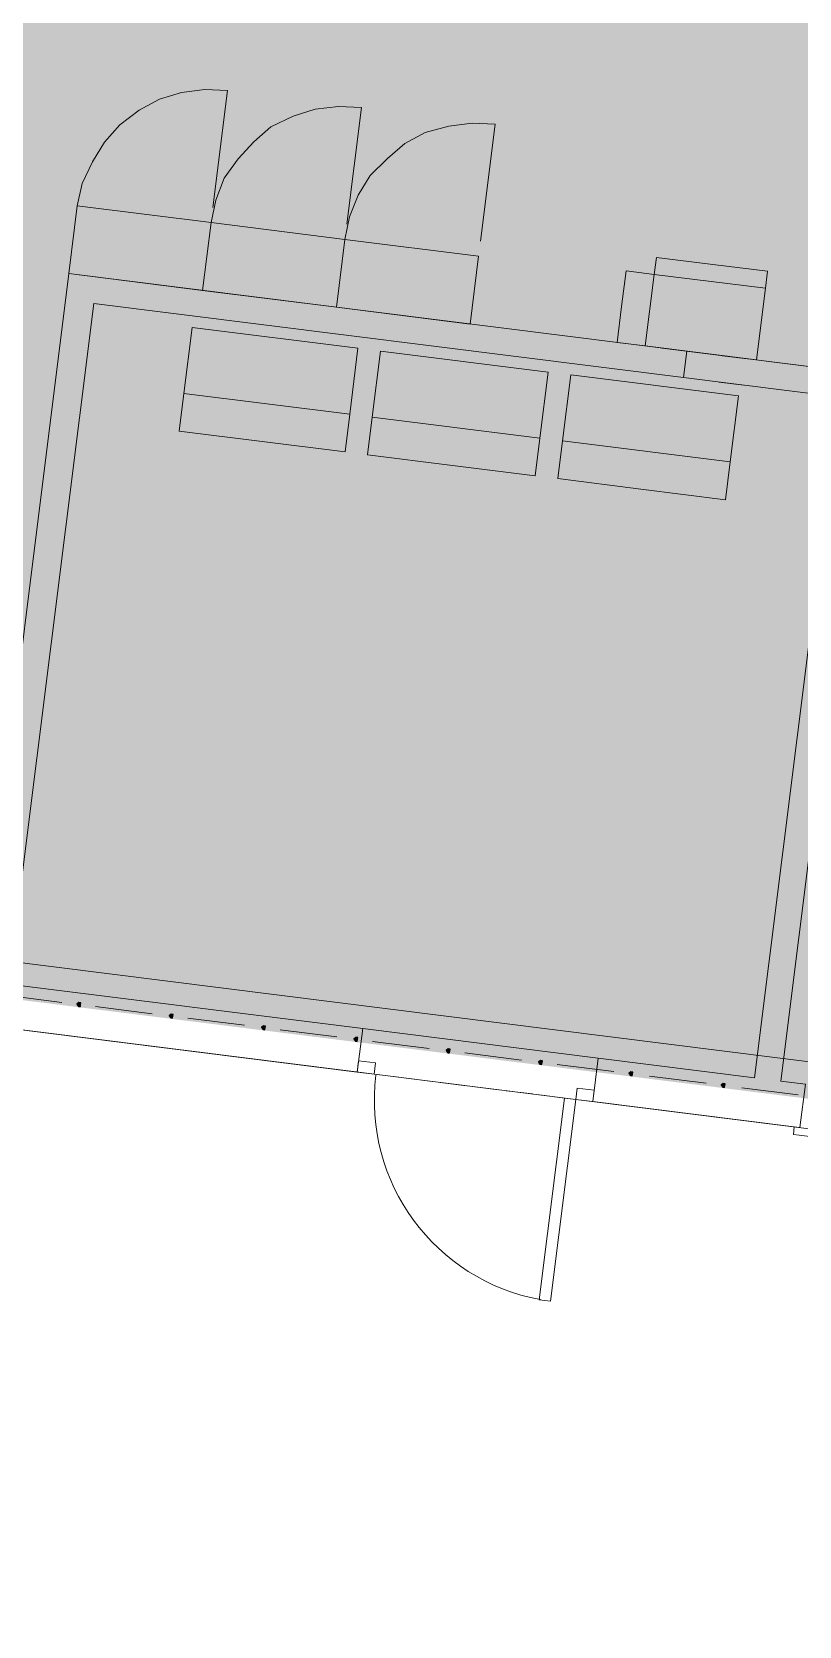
# Model space of a CAD drawing. Header units: metres. Extents: x -4 to 509425, y 7549 to 4732445.
# Drawn here: x 475988.57 to 475991.99, y 4719705.19 to 4719712.29 of the extents above; entities that cross this region are included whole.
import ezdxf

# ---------------------------------------------------------------- set-up
doc = ezdxf.new("R2010")
doc.units = ezdxf.units.M
doc.header["$LTSCALE"] = 0.01
doc.header["$MEASUREMENT"] = 0
doc.layers.get('0').update_dxf_attribs({"lineweight": 0})
doc.layers.add('_SUBESTACIÓN', color=1, linetype='Continuous')
doc.layers.add('SUBESTACION LA VID', color=253, linetype='Continuous')

# ---------------------------------------------------------------- blocks, each defined once
blk = doc.blocks.new('A$Cfff6051d')
at = {"layer": 'SUBESTACION LA VID', "transparency": 33554687}
h = blk.add_hatch(color=256, dxfattribs=at)
h.dxf.hatch_style = 2
h.paths.add_polyline_path([(475988.7845, 4719707.9602), (475988.7855, 4719707.9686), (475988.7771, 4719707.9696), (475988.7677, 4719707.9623), (475988.775, 4719707.9528), (475988.7834, 4719707.9518)])
h = blk.add_hatch(color=256, dxfattribs=at)
h.dxf.hatch_style = 2
h.paths.add_polyline_path([(475989.1961, 4719707.9086), (475989.1971, 4719707.917), (475989.1887, 4719707.918), (475989.1793, 4719707.9107), (475989.1866, 4719707.9012), (475989.195, 4719707.9002)])
h = blk.add_hatch(color=256, dxfattribs=at)
h.dxf.hatch_style = 2
h.paths.add_polyline_path([(475989.6077, 4719707.8569), (475989.6088, 4719707.8653), (475989.6004, 4719707.8664), (475989.5909, 4719707.8591), (475989.5982, 4719707.8496), (475989.6066, 4719707.8485)])
h = blk.add_hatch(color=256, dxfattribs=at)
h.dxf.hatch_style = 2
h.paths.add_polyline_path([(475990.0193, 4719707.8053), (475990.0204, 4719707.8137), (475990.012, 4719707.8148), (475990.0025, 4719707.8074), (475990.0099, 4719707.798), (475990.0183, 4719707.7969)])
h = blk.add_hatch(color=256, dxfattribs=at)
h.dxf.hatch_style = 2
h.paths.add_polyline_path([(475990.4309, 4719707.7537), (475990.432, 4719707.7621), (475990.4236, 4719707.7632), (475990.4141, 4719707.7558), (475990.4215, 4719707.7464), (475990.4299, 4719707.7453)])
h = blk.add_hatch(color=256, dxfattribs=at)
h.dxf.hatch_style = 2
h.paths.add_polyline_path([(475990.8426, 4719707.7021), (475990.8436, 4719707.7105), (475990.8352, 4719707.7116), (475990.8258, 4719707.7042), (475990.8331, 4719707.6948), (475990.8415, 4719707.6937)])
h = blk.add_hatch(color=256, dxfattribs=at)
h.dxf.hatch_style = 2
h.paths.add_polyline_path([(475991.2458, 4719707.6516), (475991.2468, 4719707.66), (475991.2384, 4719707.661), (475991.229, 4719707.6537), (475991.2363, 4719707.6442), (475991.2447, 4719707.6432)])
h = blk.add_hatch(color=256, dxfattribs=at)
h.dxf.hatch_style = 2
h.paths.add_polyline_path([(475991.6574, 4719707.6), (475991.6584, 4719707.6084), (475991.65, 4719707.6094), (475991.6406, 4719707.6021), (475991.6479, 4719707.5926), (475991.6563, 4719707.5916)])
at = {"layer": 'SUBESTACION LA VID', "lineweight": 15}
for p, q in [((475989.3749, 4719711.5124), (475989.4402, 4719712.0332)), ((475989.3749, 4719711.5124), (475989.4402, 4719712.0332)), ((475989.9713, 4719711.4376), (475990.0366, 4719711.9584)), ((475989.9713, 4719711.4376), (475990.0366, 4719711.9584)), ((475990.5677, 4719711.3628), (475990.633, 4719711.8837)), ((475991.8382, 4719711.1524), (475991.8477, 4719711.228)), ((475991.3026, 4719710.8953), (475991.1766, 4719710.9111)), ((475992.1426, 4719710.79), (475991.3782, 4719710.8858)), ((475991.7562, 4719710.8384), (475991.647, 4719710.8521)), ((475991.7415, 4719710.7208), (475991.6323, 4719710.7345)), ((475989.9846, 4719710.5912), (475989.9636, 4719710.4232)), ((475990.8331, 4719710.4849), (475990.812, 4719710.3169)), ((475991.6815, 4719710.3785), (475991.6604, 4719710.2105)), ((475988.7005, 4719707.9707), (475988.4485, 4719708.0023)), ((475989.1037, 4719707.9201), (475988.8517, 4719707.9517)), ((475989.5153, 4719707.8685), (475989.2633, 4719707.9001)), ((475989.9269, 4719707.8169), (475989.6749, 4719707.8485)), ((475990.0424, 4719707.8536), (475991.0925, 4719707.722)), ((475990.3385, 4719707.7653), (475990.0865, 4719707.7969)), ((475990.7501, 4719707.7137), (475990.4981, 4719707.7453)), ((475991.1618, 4719707.6621), (475990.9098, 4719707.6937)), ((475991.5734, 4719707.6105), (475991.3214, 4719707.6421)), ((475991.985, 4719707.5589), (475991.733, 4719707.5905))]:
    blk.add_line(p, q, dxfattribs=at)
at = {"layer": 'SUBESTACION LA VID', "lineweight": 9}
for p, q in [((475990.203, 4719707.6373), (475990.0938, 4719707.651)), ((475990.3542, 4719707.6183), (475990.2366, 4719707.6331)), ((475990.5054, 4719707.5993), (475990.3878, 4719707.6141)), ((475990.6482, 4719707.5814), (475990.5306, 4719707.5962)), ((475990.7994, 4719707.5625), (475990.6818, 4719707.5772)), ((475990.9423, 4719707.5446), (475990.833, 4719707.5583))]:
    blk.add_line(p, q, dxfattribs=at)
at = {"layer": 'SUBESTACION LA VID', "lineweight": 15}
for points in [[(475956.7562, 4719712.1291), (475967.9637, 4719801.5255), (476089.5502, 4719786.2823), (476086.0937, 4719758.7124), (476078.3057, 4719696.5919), (475956.7193, 4719711.8351)], [(475957.0502, 4719712.0922), (475968.2198, 4719801.1862), (476089.2182, 4719786.0167), (476085.7997, 4719758.7492), (476078.0486, 4719696.9228), (475957.0502, 4719712.0922)], [(475989.4402, 4719712.0332), (475989.3383, 4719712.0375), (475989.2343, 4719712.0249), (475989.1367, 4719711.9945), (475989.0453, 4719711.9462), (475988.9602, 4719711.8801), (475988.8909, 4719711.8034), (475988.8373, 4719711.7163), (475988.7911, 4719711.6197), (475988.77, 4719711.52)], [(475990.0366, 4719711.9584), (475989.9347, 4719711.9627), (475989.8308, 4719711.9501), (475989.7331, 4719711.9197), (475989.6333, 4719711.8725), (475989.5566, 4719711.8053), (475989.4873, 4719711.7287), (475989.4253, 4719711.6426), (475989.3875, 4719711.5449), (475989.3664, 4719711.4452)], [(475990.633, 4719711.8837), (475990.5311, 4719711.8879), (475990.4272, 4719711.8753), (475990.3211, 4719711.846), (475990.2297, 4719711.7977), (475990.1531, 4719711.7305), (475990.0753, 4719711.655), (475990.0217, 4719711.5678), (475989.9839, 4719711.4702), (475989.9629, 4719711.3704)], [(475989.3285, 4719711.1428), (475988.7321, 4719711.2176), (475988.77, 4719711.52), (475989.3664, 4719711.4452), (475989.3285, 4719711.1428)], [(475989.925, 4719711.068), (475989.3285, 4719711.1428), (475989.3664, 4719711.4452), (475989.9629, 4719711.3704), (475989.925, 4719711.068)], [(475990.5214, 4719710.9932), (475989.925, 4719711.068), (475989.9629, 4719711.3704), (475990.5593, 4719711.2956), (475990.5214, 4719710.9932)], [(475991.3426, 4719711.2145), (475991.3521, 4719711.2901), (475991.6041, 4719711.2585), (475991.8477, 4719711.228)], [(475991.6041, 4719711.2585), (475991.6041, 4719711.2585)], [(475991.6041, 4719711.2585), (475991.6041, 4719711.2585)], [(475991.6041, 4719711.2585), (475991.6041, 4719711.2585)], [(475991.6041, 4719711.2585), (475991.6041, 4719711.2585)], [(475991.6041, 4719711.2585), (475991.6041, 4719711.2585)], [(475991.6041, 4719711.2585), (475991.6041, 4719711.2585)], [(475991.6041, 4719711.2585), (475991.6041, 4719711.2585)], [(475991.6041, 4719711.2585), (475991.6041, 4719711.2585)], [(475991.4874, 4719710.8721), (475988.7321, 4719711.2176), (475988.3372, 4719708.0674), (475987.4467, 4719708.1791), (475987.4225, 4719707.9859), (475990.0182, 4719707.6604), (475990.0424, 4719707.8536), (475988.4632, 4719708.0516), (475988.8434, 4719711.0842), (475991.4727, 4719710.7545), (475991.4874, 4719710.8721)], [(475991.3426, 4719711.2145), (475991.2166, 4719711.2303), (475991.1966, 4719711.0707), (475991.1766, 4719710.9111)], [(475991.1966, 4719711.0707), (475991.1966, 4719711.0707)], [(475991.1966, 4719711.0707), (475991.1966, 4719711.0707)], [(475991.1966, 4719711.0707), (475991.1966, 4719711.0707)], [(475991.1966, 4719711.0707), (475991.1966, 4719711.0707)], [(475991.1966, 4719711.0707), (475991.1966, 4719711.0707)], [(475991.1966, 4719711.0707), (475991.1966, 4719711.0707)], [(475991.1966, 4719711.0707), (475991.1966, 4719711.0707)], [(475991.1966, 4719711.0707), (475991.1966, 4719711.0707)], [(475991.9671, 4719707.4161), (475991.0683, 4719707.5288), (475991.0925, 4719707.722), (475991.7897, 4719707.6346), (475992.1699, 4719710.6671), (475991.4727, 4719710.7545), (475991.4874, 4719710.8721), (475992.1846, 4719710.7847), (475992.191, 4719710.8351), (475992.3086, 4719710.8204), (475991.9073, 4719707.6198), (475992.0165, 4719707.6062), (475991.9923, 4719707.4129), (475991.9671, 4719707.4161)], [(475989.2454, 4719710.6839), (475989.2243, 4719710.5159), (475989.594, 4719710.4696), (475989.9636, 4719710.4232)], [(475990.0854, 4719710.5786), (475990.0644, 4719710.4106), (475990.4424, 4719710.3632), (475990.812, 4719710.3169)], [(475989.594, 4719710.4696), (475989.594, 4719710.4696)], [(475989.594, 4719710.4696), (475989.594, 4719710.4696)], [(475989.594, 4719710.4696), (475989.594, 4719710.4696)], [(475989.594, 4719710.4696), (475989.594, 4719710.4696)], [(475989.594, 4719710.4696), (475989.594, 4719710.4696)], [(475989.594, 4719710.4696), (475989.594, 4719710.4696)], [(475989.594, 4719710.4696), (475989.594, 4719710.4696)], [(475989.594, 4719710.4696), (475989.594, 4719710.4696)], [(475990.9339, 4719710.4722), (475990.9128, 4719710.3042), (475991.2824, 4719710.2579), (475991.6604, 4719710.2105)], [(475990.4424, 4719710.3632), (475990.4424, 4719710.3632)], [(475990.4424, 4719710.3632), (475990.4424, 4719710.3632)], [(475990.4424, 4719710.3632), (475990.4424, 4719710.3632)], [(475990.4424, 4719710.3632), (475990.4424, 4719710.3632)], [(475990.4424, 4719710.3632), (475990.4424, 4719710.3632)], [(475990.4424, 4719710.3632), (475990.4424, 4719710.3632)], [(475990.4424, 4719710.3632), (475990.4424, 4719710.3632)], [(475990.4424, 4719710.3632), (475990.4424, 4719710.3632)], [(475991.2824, 4719710.2579), (475991.2824, 4719710.2579)], [(475991.2824, 4719710.2579), (475991.2824, 4719710.2579)], [(475991.2824, 4719710.2579), (475991.2824, 4719710.2579)], [(475991.2824, 4719710.2579), (475991.2824, 4719710.2579)], [(475991.2824, 4719710.2579), (475991.2824, 4719710.2579)], [(475991.2824, 4719710.2579), (475991.2824, 4719710.2579)], [(475991.2824, 4719710.2579), (475991.2824, 4719710.2579)], [(475991.2824, 4719710.2579), (475991.2824, 4719710.2579)]]:
    blk.add_lwpolyline(points, dxfattribs=at)
at = {"layer": 'SUBESTACION LA VID'}
for points in [[(475991.3521, 4719711.2901), (475991.3521, 4719711.2901)], [(475991.6041, 4719711.2585), (475991.6041, 4719711.2585)], [(475991.6041, 4719711.2585), (475991.6041, 4719711.2585)], [(475991.6041, 4719711.2585), (475991.6041, 4719711.2585)], [(475991.6041, 4719711.2585), (475991.6041, 4719711.2585)], [(475991.6041, 4719711.2585), (475991.6041, 4719711.2585)], [(475991.6041, 4719711.2585), (475991.6041, 4719711.2585)], [(475991.6041, 4719711.2585), (475991.6041, 4719711.2585)], [(475991.6041, 4719711.2585), (475991.6041, 4719711.2585)], [(475991.2166, 4719711.2303), (475991.2166, 4719711.2303)], [(475991.8477, 4719711.228), (475991.8477, 4719711.228)], [(475991.1966, 4719711.0707), (475991.1966, 4719711.0707)], [(475991.1966, 4719711.0707), (475991.1966, 4719711.0707)], [(475991.1966, 4719711.0707), (475991.1966, 4719711.0707)], [(475991.1966, 4719711.0707), (475991.1966, 4719711.0707)], [(475991.1966, 4719711.0707), (475991.1966, 4719711.0707)], [(475991.1966, 4719711.0707), (475991.1966, 4719711.0707)], [(475991.1966, 4719711.0707), (475991.1966, 4719711.0707)], [(475991.1966, 4719711.0707), (475991.1966, 4719711.0707)], [(475991.1766, 4719710.9111), (475991.1766, 4719710.9111)], [(475989.2243, 4719710.5159), (475989.2243, 4719710.5159)], [(475989.594, 4719710.4696), (475989.594, 4719710.4696)], [(475989.594, 4719710.4696), (475989.594, 4719710.4696)], [(475989.594, 4719710.4696), (475989.594, 4719710.4696)], [(475989.594, 4719710.4696), (475989.594, 4719710.4696)], [(475989.594, 4719710.4696), (475989.594, 4719710.4696)], [(475989.594, 4719710.4696), (475989.594, 4719710.4696)], [(475989.594, 4719710.4696), (475989.594, 4719710.4696)], [(475989.594, 4719710.4696), (475989.594, 4719710.4696)], [(475989.9636, 4719710.4232), (475989.9636, 4719710.4232)], [(475990.0644, 4719710.4106), (475990.0644, 4719710.4106)], [(475990.4424, 4719710.3632), (475990.4424, 4719710.3632)], [(475990.4424, 4719710.3632), (475990.4424, 4719710.3632)], [(475990.4424, 4719710.3632), (475990.4424, 4719710.3632)], [(475990.4424, 4719710.3632), (475990.4424, 4719710.3632)], [(475990.4424, 4719710.3632), (475990.4424, 4719710.3632)], [(475990.4424, 4719710.3632), (475990.4424, 4719710.3632)], [(475990.4424, 4719710.3632), (475990.4424, 4719710.3632)], [(475990.4424, 4719710.3632), (475990.4424, 4719710.3632)], [(475990.812, 4719710.3169), (475990.812, 4719710.3169)], [(475990.9128, 4719710.3042), (475990.9128, 4719710.3042)], [(475991.2824, 4719710.2579), (475991.2824, 4719710.2579)], [(475991.2824, 4719710.2579), (475991.2824, 4719710.2579)], [(475991.2824, 4719710.2579), (475991.2824, 4719710.2579)], [(475991.2824, 4719710.2579), (475991.2824, 4719710.2579)], [(475991.2824, 4719710.2579), (475991.2824, 4719710.2579)], [(475991.2824, 4719710.2579), (475991.2824, 4719710.2579)], [(475991.2824, 4719710.2579), (475991.2824, 4719710.2579)], [(475991.2824, 4719710.2579), (475991.2824, 4719710.2579)], [(475991.6604, 4719710.2105), (475991.6604, 4719710.2105)]]:
    blk.add_lwpolyline(points, dxfattribs=at)
at = {"layer": 'SUBESTACION LA VID', "lineweight": 0}
for points in [[(475991.3521, 4719711.2901), (475991.3521, 4719711.2901)], [(475991.2166, 4719711.2303), (475991.2166, 4719711.2303)], [(475991.8477, 4719711.228), (475991.8477, 4719711.228)], [(475991.1766, 4719710.9111), (475991.1766, 4719710.9111)], [(475989.2243, 4719710.5159), (475989.2243, 4719710.5159)], [(475989.9636, 4719710.4232), (475989.9636, 4719710.4232)], [(475990.0644, 4719710.4106), (475990.0644, 4719710.4106)], [(475990.812, 4719710.3169), (475990.812, 4719710.3169)], [(475990.9128, 4719710.3042), (475990.9128, 4719710.3042)], [(475991.6604, 4719710.2105), (475991.6604, 4719710.2105)]]:
    blk.add_lwpolyline(points, dxfattribs=at)
at = {"layer": 'SUBESTACION LA VID', "lineweight": 9}
for points in [[(475991.3426, 4719711.2145), (475991.8382, 4719711.1524), (475991.7982, 4719710.8332), (475991.3026, 4719710.8953), (475991.3426, 4719711.2145)], [(475989.2454, 4719710.6839), (475989.2823, 4719710.9779), (475990.0215, 4719710.8853), (475989.9846, 4719710.5912), (475989.2454, 4719710.6839), (475989.9846, 4719710.5912), (475990.0215, 4719710.8853), (475989.2823, 4719710.9779), (475989.2454, 4719710.6839)], [(475990.0854, 4719710.5786), (475990.1223, 4719710.8726), (475990.8699, 4719710.7789), (475990.8331, 4719710.4849), (475990.0854, 4719710.5786), (475990.8331, 4719710.4849), (475990.8699, 4719710.7789), (475990.1223, 4719710.8726), (475990.0854, 4719710.5786)], [(475990.9339, 4719710.4722), (475990.9707, 4719710.7663), (475991.7184, 4719710.6725), (475991.6815, 4719710.3785), (475990.9339, 4719710.4722), (475991.6815, 4719710.3785), (475991.7184, 4719710.6725), (475990.9707, 4719710.7663), (475990.9339, 4719710.4722)], [(475990.0938, 4719707.651), (475990.0182, 4719707.6604), (475990.0245, 4719707.7108), (475990.1001, 4719707.7014), (475990.0938, 4719707.651)], [(475991.0683, 4719707.5288), (475990.9927, 4719707.5383), (475990.999, 4719707.5887), (475991.0746, 4719707.5792), (475991.0683, 4719707.5288)], [(475990.9927, 4719707.5383), (475990.9423, 4719707.5446), (475990.8296, 4719706.6457), (475990.88, 4719706.6394), (475990.9927, 4719707.5383)], [(475991.9671, 4719707.4161), (475991.9629, 4719707.3825), (475991.9881, 4719707.3793), (475992.5845, 4719707.3046), (475992.6181, 4719707.3004), (475992.6223, 4719707.334)]]:
    blk.add_lwpolyline(points, dxfattribs=at)
at = {"layer": 'SUBESTACION LA VID'}
for points in [[(475988.7845, 4719707.9602), (475988.7855, 4719707.9686), (475988.7771, 4719707.9696), (475988.7677, 4719707.9623), (475988.775, 4719707.9528), (475988.7834, 4719707.9518)], [(475989.1961, 4719707.9086), (475989.1971, 4719707.917), (475989.1887, 4719707.918), (475989.1793, 4719707.9107), (475989.1866, 4719707.9012), (475989.195, 4719707.9002)], [(475989.6077, 4719707.8569), (475989.6088, 4719707.8653), (475989.6004, 4719707.8664), (475989.5909, 4719707.8591), (475989.5982, 4719707.8496), (475989.6066, 4719707.8485)], [(475990.0193, 4719707.8053), (475990.0204, 4719707.8137), (475990.012, 4719707.8148), (475990.0025, 4719707.8074), (475990.0099, 4719707.798), (475990.0183, 4719707.7969)], [(475990.4309, 4719707.7537), (475990.432, 4719707.7621), (475990.4236, 4719707.7632), (475990.4141, 4719707.7558), (475990.4215, 4719707.7464), (475990.4299, 4719707.7453)], [(475990.8426, 4719707.7021), (475990.8436, 4719707.7105), (475990.8352, 4719707.7116), (475990.8258, 4719707.7042), (475990.8331, 4719707.6948), (475990.8415, 4719707.6937)], [(475991.2458, 4719707.6516), (475991.2468, 4719707.66), (475991.2384, 4719707.661), (475991.229, 4719707.6537), (475991.2363, 4719707.6442), (475991.2447, 4719707.6432)], [(475991.6574, 4719707.6), (475991.6584, 4719707.6084), (475991.65, 4719707.6094), (475991.6406, 4719707.6021), (475991.6479, 4719707.5926), (475991.6563, 4719707.5916)]]:
    blk.add_lwpolyline(points, close=True, dxfattribs=at)
at = {"layer": 'SUBESTACION LA VID', "lineweight": 0}
for points in [[(475988.7845, 4719707.9602), (475988.7855, 4719707.9686), (475988.7771, 4719707.9696), (475988.7677, 4719707.9623), (475988.775, 4719707.9528), (475988.7834, 4719707.9518)], [(475989.1961, 4719707.9086), (475989.1971, 4719707.917), (475989.1887, 4719707.918), (475989.1793, 4719707.9107), (475989.1866, 4719707.9012), (475989.195, 4719707.9002)], [(475989.6077, 4719707.8569), (475989.6088, 4719707.8653), (475989.6004, 4719707.8664), (475989.5909, 4719707.8591), (475989.5982, 4719707.8496), (475989.6066, 4719707.8485)], [(475990.0193, 4719707.8053), (475990.0204, 4719707.8137), (475990.012, 4719707.8148), (475990.0025, 4719707.8074), (475990.0099, 4719707.798), (475990.0183, 4719707.7969)], [(475990.4309, 4719707.7537), (475990.432, 4719707.7621), (475990.4236, 4719707.7632), (475990.4141, 4719707.7558), (475990.4215, 4719707.7464), (475990.4299, 4719707.7453)], [(475990.8426, 4719707.7021), (475990.8436, 4719707.7105), (475990.8352, 4719707.7116), (475990.8258, 4719707.7042), (475990.8331, 4719707.6948), (475990.8415, 4719707.6937)], [(475991.2458, 4719707.6516), (475991.2468, 4719707.66), (475991.2384, 4719707.661), (475991.229, 4719707.6537), (475991.2363, 4719707.6442), (475991.2447, 4719707.6432)], [(475991.6574, 4719707.6), (475991.6584, 4719707.6084), (475991.65, 4719707.6094), (475991.6406, 4719707.6021), (475991.6479, 4719707.5926), (475991.6563, 4719707.5916)]]:
    blk.add_lwpolyline(points, close=True, dxfattribs=at)
at = {"layer": 'SUBESTACION LA VID', "lineweight": 9}
blk.add_open_spline([(475990.1017, 4719707.6457), (475990.0422, 4719707.1709), (475990.3639, 4719706.7323), (475990.8346, 4719706.6465)], degree=3, dxfattribs=at)

msp = doc.modelspace()

# ---------------------------------------------------------------- hatches: boundary and pattern name
at = {"layer": '_SUBESTACIÓN', "transparency": 33554559}
h = msp.add_hatch(color=1, dxfattribs=at)
h.dxf.hatch_style = 1
h.paths.add_polyline_path([(475968.6399, 4719805.825), (476089.9386, 4719790.615), (476078.1686, 4719696.74), (475956.8686, 4719711.9502)])

# ---------------------------------------------------------------- block references
at = {"linetype": 'Continuous'}
msp.add_blockref('A$Cfff6051d', (0, 0), dxfattribs=at)

doc.saveas('drawing.dxf')
